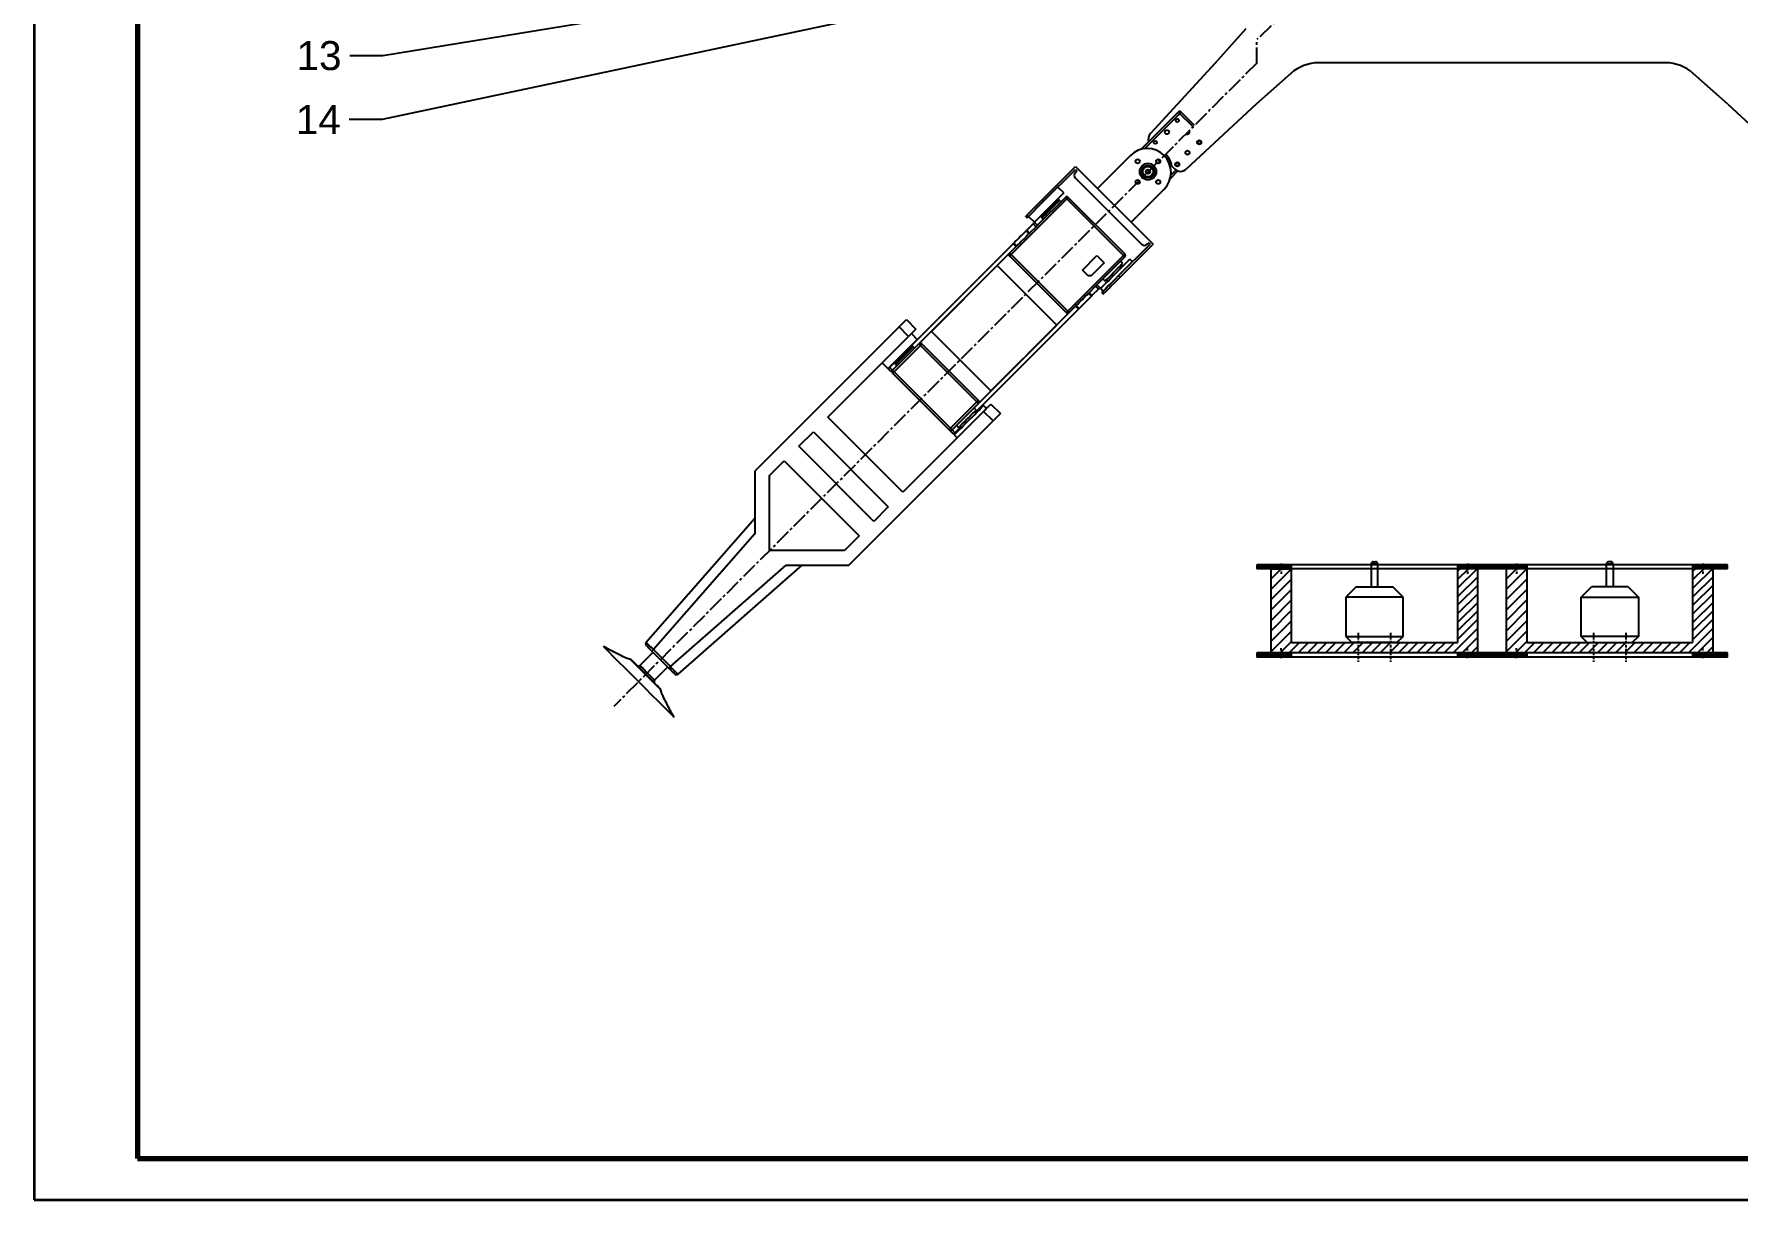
# Model space of a CAD drawing. Header units: millimetres. Extents: x 12 to 853, y 14 to 608.
# Drawn here: x 12 to 423.4, y 13.6 to 294.9 of the extents above; entities that cross this region are included whole.
import ezdxf
from ezdxf import colors
from ezdxf.entities.mleader import LeaderData, LeaderLine
from ezdxf.math import Vec2, Vec3

# ---------------------------------------------------------------- set-up
doc = ezdxf.new("R2010")
doc.units = ezdxf.units.MM
doc.linetypes.add('CENTER2', pattern=[28.575, 19.05, -3.175, 3.175, -3.175])
doc.linetypes.add('HIDDEN2', pattern=[4.7625, 3.175, -1.5875])
for name, color, linetype in [('中心线', 10, 'CENTER2'), ('标注', 255, 'Continuous'), ('虚线', 7, 'HIDDEN2')]:
    doc.layers.add(name, color=color, linetype=linetype)
doc.styles.get("Standard").update_dxf_attribs({"font": 'arial.ttf'})

# ---------------------------------------------------------------- blocks, each defined once
blk = doc.blocks.new('_DotSmall')
at = {"color": 0, "linetype": 'ByBlock', "const_width": 0.5}
blk.add_lwpolyline([(-0.0625, 0, 1), (0.0625, 0, 1)], format="xyb", close=True, dxfattribs=at)

msp = doc.modelspace()

# ---------------------------------------------------------------- linework, layer by layer
at = {"color": 0, "lineweight": 35}
for p, q in [((12.04, 607.56), (12.04, 13.56)), ((12.04, 13.56), (853.04, 13.56))]:
    msp.add_line(p, q, dxfattribs=at)
at = {"color": 0, "lineweight": 70}
for p, q in [((37.04, 597.56), (37.04, 23.56)), ((37.04, 23.56), (843.04, 23.56))]:
    msp.add_line(p, q, dxfattribs=at)
at = {"color": 7, "linetype": 'Continuous', "lineweight": 25}
for p, q in [((297.24, 287.88), (304.7, 296.25)), ((405.96, 287.98), (322.16, 287.98)), ((297.24, 287.88), (281.57, 270.91)), ((315.51, 285.44), (307.14, 277.98)), ((420.98, 277.98), (412.61, 285.44)), ((307.14, 277.98), (290.17, 262.31)), ((420.98, 277.98), (437.95, 262.31)), ((279.27, 267.08), (281.13, 268.95)), ((276.73, 265.61), (268.78, 257.65)), ((255.52, 255), (263.47, 262.96)), ((255.87, 254.65), (263.47, 262.25)), ((263.47, 262.96), (268.78, 257.65)), ((263.47, 262.25), (263.83, 261.89)), ((263.47, 261.54), (263.83, 261.89)), ((263.47, 260.13), (279.38, 244.22)), ((288.21, 261.88), (286.34, 260.01)), ((287.39, 262.37), (286.75, 263.02)), ((261.39, 255.14), (247.95, 241.71)), ((260.65, 256.59), (253.57, 249.52)), ((254.32, 248.78), (261.03, 255.5)), ((260.65, 256.59), (259.23, 258.01)), ((275.04, 241.49), (261.39, 255.14)), ((261.74, 255.5), (275.39, 241.85)), ((276.91, 249.52), (268.78, 257.65)), ((276.91, 249.52), (284.86, 257.48)), ((251.81, 250.58), (255.87, 254.65)), ((255.87, 254.65), (255.52, 255)), ((256.05, 251.99), (256.26, 251.78)), ((258.38, 253.9), (258.17, 254.12)), ((259.97, 254.43), (259.62, 254.79)), ((251.45, 250.93), (251.81, 250.58)), ((252.25, 246.72), (251.55, 247.42)), ((253.26, 249.13), (251.69, 247.57)), ((251.69, 247.57), (252.4, 246.86)), ((252.16, 250.93), (253.57, 249.52)), ((253.96, 248.42), (252.4, 246.86)), ((253.96, 248.42), (253.26, 249.13)), ((253.61, 249.48), (254.32, 248.78)), ((255.38, 250.55), (255.73, 250.19)), ((276.91, 249.52), (282.21, 244.22)), ((248.45, 244.33), (223.41, 219.29)), ((249.16, 243.62), (225.68, 220.14)), ((249.16, 243.62), (248.45, 244.33)), ((248.6, 244.48), (249.31, 243.77)), ((273.9, 236.62), (281.51, 244.22)), ((274.26, 236.26), (282.21, 244.22)), ((281.15, 244.57), (280.8, 244.22)), ((281.15, 244.57), (281.51, 244.22)), ((244.59, 239.05), (228.68, 223.15)), ((258.95, 224.7), (244.59, 239.05)), ((261.25, 227.71), (247.6, 241.35)), ((247.95, 241.71), (261.6, 228.06)), ((261.6, 228.06), (275.04, 241.49)), ((265.14, 237.96), (268.67, 241.49)), ((270.44, 239.73), (267.26, 236.54)), ((268.67, 241.49), (270.44, 239.73)), ((275.39, 241.14), (268.67, 234.42)), ((274.86, 239.55), (274.33, 240.08)), ((274.86, 238.84), (274.51, 239.2)), ((277.26, 239.97), (276.63, 240.61)), ((266.55, 236.54), (265.14, 237.96)), ((267.26, 236.54), (266.55, 236.54)), ((270.09, 235.84), (270.62, 235.31)), ((270.97, 235.66), (271.32, 235.31)), ((273.9, 236.62), (274.26, 236.26)), ((267.32, 231.65), (264.37, 228.71)), ((267.32, 231.65), (266.61, 232.36)), ((268.32, 234.07), (266.76, 232.51)), ((266.76, 232.51), (267.46, 231.8)), ((267.46, 231.8), (267.32, 231.65)), ((269.02, 233.36), (267.46, 231.8)), ((269.02, 233.36), (268.32, 234.07)), ((268.67, 234.42), (269.38, 233.72)), ((269.38, 233.72), (269.02, 233.36)), ((269.56, 233.54), (270.19, 232.9)), ((269.84, 232.55), (270.19, 232.2)), ((264.22, 228.56), (239.33, 203.66)), ((263.52, 229.27), (240.03, 205.79)), ((264.22, 228.56), (263.52, 229.27)), ((263.66, 229.41), (264.37, 228.71)), ((264.37, 228.71), (264.22, 228.56)), ((220.87, 224.24), (186.05, 189.42)), ((223.17, 221.94), (220.87, 224.24)), ((222.64, 226.01), (224.94, 223.71)), ((225.29, 221.24), (223.88, 222.65)), ((228.68, 223.15), (243.04, 208.79)), ((243.04, 208.79), (258.95, 224.7)), ((203.72, 202.5), (223.17, 221.94)), ((219.32, 213.78), (225.68, 220.14)), ((226.03, 219.79), (219.67, 213.42)), ((223.03, 218.55), (222.82, 218.76)), ((224.62, 219.08), (224.27, 219.43)), ((239.68, 206.14), (226.03, 219.79)), ((226.39, 220.14), (240.03, 206.49)), ((216.81, 215.58), (218.22, 214.16)), ((218.96, 213.42), (218.25, 214.13)), ((220.17, 216.04), (218.61, 214.48)), ((218.61, 214.48), (219.32, 213.78)), ((220.02, 215.19), (220.38, 214.84)), ((220.69, 216.64), (220.91, 216.43)), ((232.96, 199.42), (219.32, 213.07)), ((219.67, 213.42), (233.32, 199.78)), ((233.32, 199.78), (239.68, 206.14)), ((240.03, 205.79), (233.67, 199.42)), ((221.83, 184.4), (203.72, 202.5)), ((241.27, 203.84), (221.83, 184.4)), ((239.5, 204.19), (238.97, 204.72)), ((239.5, 203.49), (239.15, 203.84)), ((241.98, 204.55), (241.27, 205.26)), ((243.57, 201.54), (241.27, 203.84)), ((243.04, 205.61), (245.34, 203.31)), ((196.65, 195.43), (200.19, 198.96)), ((200.19, 198.96), (218.29, 180.86)), ((208.74, 166.72), (243.57, 201.54)), ((234.02, 198.36), (233.32, 199.07)), ((233.67, 199.42), (234.38, 198.71)), ((234.2, 198.18), (234.91, 197.48)), ((235.79, 200.13), (234.38, 198.71)), ((234.73, 200.48), (235.26, 199.95)), ((235.61, 200.31), (235.97, 199.95)), ((214.75, 177.32), (196.65, 195.43)), ((186.05, 189.42), (186.05, 174.27)), ((189.58, 188.36), (193.12, 191.89)), ((193.12, 191.89), (211.22, 173.79)), ((189.58, 170.25), (189.58, 188.36)), ((159.78, 148.1), (186.05, 178.07)), ((218.29, 180.86), (214.75, 177.32)), ((186.05, 174.27), (161.58, 146.36)), ((211.22, 173.79), (207.68, 170.25)), ((207.68, 170.25), (189.58, 170.25)), ((165.68, 142.25), (193.6, 166.72)), ((197.4, 166.72), (167.43, 140.46)), ((193.6, 166.72), (208.74, 166.72)), ((420.88, 166.85), (307.24, 166.85)), ((420.88, 165.85), (307.24, 165.85)), ((310.66, 165.85), (310.66, 145.55)), ((334.86, 167.05), (334.86, 161.55)), ((335.36, 167.55), (335.65, 167.55)), ((335.65, 167.55), (335.94, 167.55)), ((336.44, 161.55), (336.44, 167.05)), ((355.8, 148.05), (355.8, 166.85)), ((355.8, 165.85), (355.8, 166.85)), ((360.66, 145.55), (360.66, 165.85)), ((367.48, 165.85), (367.48, 145.55)), ((391.68, 161.55), (391.68, 167.05)), ((392.47, 167.55), (392.18, 167.55)), ((392.76, 167.55), (392.47, 167.55)), ((393.26, 167.05), (393.26, 161.55)), ((417.48, 145.55), (417.48, 165.85)), ((331.22, 161.55), (328.72, 159.05)), ((331.22, 161.55), (335.65, 161.55)), ((335.65, 161.55), (340.07, 161.55)), ((342.57, 159.05), (340.07, 161.55)), ((385.55, 159.05), (388.05, 161.55)), ((392.47, 161.55), (388.05, 161.55)), ((396.9, 161.55), (392.47, 161.55)), ((396.9, 161.55), (399.4, 159.05)), ((328.72, 159.05), (328.72, 149.55)), ((335.65, 159.05), (328.72, 159.05)), ((342.57, 159.05), (335.65, 159.05)), ((342.57, 149.55), (342.57, 159.05)), ((385.55, 149.55), (385.55, 159.05)), ((385.55, 159.05), (392.47, 159.05)), ((392.47, 159.05), (399.4, 159.05)), ((399.4, 159.05), (399.4, 149.55)), ((328.72, 149.55), (330.22, 148.05)), ((328.72, 149.55), (335.65, 149.55)), ((335.65, 149.55), (342.57, 149.55)), ((341.07, 148.05), (342.57, 149.55)), ((387.05, 148.05), (385.55, 149.55)), ((392.47, 149.55), (385.55, 149.55)), ((399.4, 149.55), (392.47, 149.55)), ((399.4, 149.55), (397.9, 148.05)), ((161.51, 145.72), (158.33, 142.53)), ((165.33, 141.9), (161.22, 146)), ((161.58, 146.36), (165.68, 142.25)), ((420.88, 145.55), (307.24, 145.55)), ((420.88, 144.55), (307.24, 144.55)), ((335.65, 148.05), (330.22, 148.05)), ((341.07, 148.05), (335.65, 148.05)), ((355.8, 144.55), (355.8, 145.55)), ((387.05, 148.05), (392.47, 148.05)), ((392.47, 148.05), (397.9, 148.05)), ((161.86, 139), (165.04, 142.18)), ((165.33, 141.9), (165.68, 142.25))]:
    msp.add_line(p, q, dxfattribs=at)
for p, q in [((280.15, 267.25), (288.99, 276.1)), ((281.13, 268.95), (288.28, 276.1)), ((288.28, 276.1), (291.86, 272.52)), ((292.21, 272.88), (288.99, 276.1)), ((286.51, 260.89), (287.72, 262.1)), ((308.24, 165.85), (307.24, 166.85)), ((307.24, 166.85), (307.24, 165.85)), ((307.74, 165.85), (307.24, 166.35)), ((308.74, 165.85), (307.74, 166.85)), ((309.24, 165.85), (308.24, 166.85)), ((309.74, 165.85), (308.74, 166.85)), ((310.24, 165.85), (309.24, 166.85)), ((310.74, 165.85), (309.74, 166.85)), ((311.24, 165.85), (310.24, 166.85)), ((310.66, 165.85), (315.66, 165.85)), ((313.16, 165.85), (310.66, 163.35)), ((315.66, 165.85), (310.66, 160.85)), ((311.74, 165.85), (310.74, 166.85)), ((312.24, 165.85), (311.24, 166.85)), ((312.74, 165.85), (311.74, 166.85)), ((313.24, 165.85), (312.24, 166.85)), ((313.74, 165.85), (312.74, 166.85)), ((314.24, 165.85), (313.24, 166.85)), ((314.74, 165.85), (313.74, 166.85)), ((315.24, 165.85), (314.24, 166.85)), ((315.66, 165.93), (314.74, 166.85)), ((315.66, 166.43), (315.24, 166.85)), ((315.66, 148.05), (315.66, 166.85)), ((334.86, 167.05), (336.44, 167.05)), ((356.8, 165.85), (355.8, 166.85)), ((356.3, 165.85), (355.8, 166.35)), ((360.47, 165.85), (355.8, 161.29)), ((356.24, 165.85), (355.8, 165.42)), ((358.35, 165.85), (355.8, 163.36)), ((357.3, 165.85), (356.3, 166.85)), ((357.8, 165.85), (356.8, 166.85)), ((358.3, 165.85), (357.3, 166.85)), ((358.8, 165.85), (357.8, 166.85)), ((359.3, 165.85), (358.3, 166.85)), ((359.8, 165.85), (358.8, 166.85)), ((360.3, 165.85), (359.3, 166.85)), ((360.8, 165.85), (359.8, 166.85)), ((361.3, 165.85), (360.3, 166.85)), ((361.8, 165.85), (360.8, 166.85)), ((362.3, 165.85), (361.3, 166.85)), ((362.8, 165.85), (361.8, 166.85)), ((363.3, 165.85), (362.3, 166.85)), ((363.8, 165.85), (362.8, 166.85)), ((364.3, 165.85), (363.3, 166.85)), ((364.8, 165.85), (363.8, 166.85)), ((365.3, 165.85), (364.3, 166.85)), ((365.8, 165.85), (364.8, 166.85)), ((366.3, 165.85), (365.3, 166.85)), ((366.8, 165.85), (365.8, 166.85)), ((367.3, 165.85), (366.3, 166.85)), ((367.8, 165.85), (366.8, 166.85)), ((368.3, 165.85), (367.3, 166.85)), ((369.98, 165.85), (367.48, 163.35)), ((372.48, 165.85), (367.48, 160.85)), ((368.8, 165.85), (367.8, 166.85)), ((369.3, 165.85), (368.3, 166.85)), ((369.8, 165.85), (368.8, 166.85)), ((370.3, 165.85), (369.3, 166.85)), ((370.8, 165.85), (369.8, 166.85)), ((371.3, 165.85), (370.3, 166.85)), ((371.8, 165.85), (370.8, 166.85)), ((372.3, 165.85), (371.3, 166.85)), ((372.48, 166.17), (371.8, 166.85)), ((372.48, 166.67), (372.3, 166.85)), ((372.48, 166.85), (372.48, 148.05)), ((372.48, 166.85), (372.48, 165.85)), ((391.68, 167.05), (393.26, 167.05)), ((413.46, 165.85), (412.46, 166.85)), ((412.96, 165.85), (412.46, 166.35)), ((412.48, 166.85), (412.48, 148.05)), ((417.29, 165.85), (412.62, 161.29)), ((415.18, 165.85), (412.62, 163.36)), ((413.06, 165.85), (412.62, 165.42)), ((413.96, 165.85), (412.96, 166.85)), ((414.46, 165.85), (413.46, 166.85)), ((414.96, 165.85), (413.96, 166.85)), ((415.46, 165.85), (414.46, 166.85)), ((415.96, 165.85), (414.96, 166.85)), ((416.46, 165.85), (415.46, 166.85)), ((416.96, 165.85), (415.96, 166.85)), ((417.46, 165.85), (416.46, 166.85)), ((417.96, 165.85), (416.96, 166.85)), ((418.46, 165.85), (417.46, 166.85)), ((418.96, 165.85), (417.96, 166.85)), ((419.46, 165.85), (418.46, 166.85)), ((419.96, 165.85), (418.96, 166.85)), ((420.46, 165.85), (419.46, 166.85)), ((420.88, 165.93), (419.96, 166.85)), ((420.88, 166.43), (420.46, 166.85)), ((420.88, 165.85), (420.88, 166.85)), ((315.66, 163.35), (310.66, 158.35)), ((315.66, 160.85), (310.66, 155.85)), ((360.66, 163.96), (355.8, 159.22)), ((360.66, 161.9), (355.8, 157.16)), ((372.48, 163.35), (367.48, 158.35)), ((372.48, 160.85), (367.48, 155.85)), ((417.48, 163.96), (412.62, 159.22)), ((417.48, 161.9), (412.62, 157.16)), ((315.66, 158.35), (310.66, 153.35)), ((360.66, 159.83), (355.8, 155.09)), ((360.66, 157.76), (355.8, 153.02)), ((372.48, 158.35), (367.48, 153.35)), ((417.48, 159.83), (412.62, 155.09)), ((417.48, 157.76), (412.62, 153.02)), ((315.66, 155.85), (310.66, 150.85)), ((315.66, 153.35), (310.66, 148.35)), ((360.66, 155.7), (355.8, 150.96)), ((360.66, 153.75), (355.8, 148.89)), ((372.48, 155.85), (367.48, 150.85)), ((372.48, 153.35), (367.48, 148.35)), ((417.48, 155.7), (412.62, 150.96)), ((417.48, 153.75), (412.62, 148.89)), ((315.66, 150.85), (310.66, 145.85)), ((315.66, 148.35), (312.86, 145.55)), ((360.66, 151.55), (354.66, 145.55)), ((360.66, 149.35), (356.86, 145.55)), ((372.48, 150.85), (367.48, 145.85)), ((372.48, 148.35), (369.68, 145.55)), ((417.48, 151.55), (411.48, 145.55)), ((417.48, 149.35), (413.68, 145.55)), ((308.24, 144.55), (307.24, 145.55)), ((307.24, 145.55), (307.24, 144.55)), ((307.74, 144.55), (307.24, 145.05)), ((308.74, 144.55), (307.74, 145.55)), ((309.24, 144.55), (308.24, 145.55)), ((309.74, 144.55), (308.74, 145.55)), ((310.24, 144.55), (309.24, 145.55)), ((310.74, 144.55), (309.74, 145.55)), ((311.24, 144.55), (310.24, 145.55)), ((311.74, 144.55), (310.74, 145.55)), ((312.24, 144.55), (311.24, 145.55)), ((312.74, 144.55), (311.74, 145.55)), ((313.24, 144.55), (312.24, 145.55)), ((313.74, 144.55), (312.74, 145.55)), ((314.24, 144.55), (313.24, 145.55)), ((314.74, 144.55), (313.74, 145.55)), ((315.24, 144.55), (314.24, 145.55)), ((315.66, 144.63), (314.74, 145.55)), ((317.56, 148.05), (315.06, 145.55)), ((315.66, 145.13), (315.24, 145.55)), ((315.66, 148.05), (355.8, 148.05)), ((315.66, 144.55), (315.66, 145.55)), ((319.76, 148.05), (317.26, 145.55)), ((321.96, 148.05), (319.46, 145.55)), ((324.16, 148.05), (321.66, 145.55)), ((326.36, 148.05), (323.86, 145.55)), ((328.56, 148.05), (326.06, 145.55)), ((330.76, 148.05), (328.26, 145.55)), ((332.96, 148.05), (330.46, 145.55)), ((335.16, 148.05), (332.66, 145.55)), ((337.36, 148.05), (334.86, 145.55)), ((339.56, 148.05), (337.06, 145.55)), ((341.76, 148.05), (339.26, 145.55)), ((343.96, 148.05), (341.46, 145.55)), ((346.16, 148.05), (343.66, 145.55)), ((348.36, 148.05), (345.86, 145.55)), ((350.56, 148.05), (348.06, 145.55)), ((352.82, 148.05), (350.26, 145.55)), ((354.96, 148.05), (352.46, 145.55)), ((356.8, 144.55), (355.8, 145.55)), ((356.3, 144.55), (355.8, 145.05)), ((357.3, 144.55), (356.3, 145.55)), ((357.8, 144.55), (356.8, 145.55)), ((358.3, 144.55), (357.3, 145.55)), ((358.8, 144.55), (357.8, 145.55)), ((359.3, 144.55), (358.3, 145.55)), ((359.8, 144.55), (358.8, 145.55)), ((360.66, 147.15), (359.06, 145.55)), ((360.3, 144.55), (359.3, 145.55)), ((360.8, 144.55), (359.8, 145.55)), ((361.3, 144.55), (360.3, 145.55)), ((361.8, 144.55), (360.8, 145.55)), ((362.3, 144.55), (361.3, 145.55)), ((362.8, 144.55), (361.8, 145.55)), ((363.3, 144.55), (362.3, 145.55)), ((363.8, 144.55), (362.8, 145.55)), ((364.3, 144.55), (363.3, 145.55)), ((364.8, 144.55), (363.8, 145.55)), ((365.3, 144.55), (364.3, 145.55)), ((365.8, 144.55), (364.8, 145.55)), ((366.3, 144.55), (365.3, 145.55)), ((366.8, 144.55), (365.8, 145.55)), ((367.3, 144.55), (366.3, 145.55)), ((367.8, 144.55), (366.8, 145.55)), ((368.3, 144.55), (367.3, 145.55)), ((368.8, 144.55), (367.8, 145.55)), ((369.3, 144.55), (368.3, 145.55)), ((369.8, 144.55), (368.8, 145.55)), ((370.3, 144.55), (369.3, 145.55)), ((370.8, 144.55), (369.8, 145.55)), ((371.3, 144.55), (370.3, 145.55)), ((371.8, 144.55), (370.8, 145.55)), ((372.3, 144.55), (371.3, 145.55)), ((372.48, 144.87), (371.8, 145.55)), ((374.38, 148.05), (371.88, 145.55)), ((372.48, 145.37), (372.3, 145.55)), ((372.48, 148.05), (412.48, 148.05)), ((372.48, 145.55), (372.48, 144.55)), ((376.58, 148.05), (374.08, 145.55)), ((378.78, 148.05), (376.28, 145.55)), ((380.98, 148.05), (378.48, 145.55)), ((383.18, 148.05), (380.68, 145.55)), ((385.38, 148.05), (382.88, 145.55)), ((387.58, 148.05), (385.08, 145.55)), ((389.78, 148.05), (387.28, 145.55)), ((391.98, 148.05), (389.48, 145.55)), ((394.18, 148.05), (391.68, 145.55)), ((396.38, 148.05), (393.88, 145.55)), ((398.58, 148.05), (396.08, 145.55)), ((400.78, 148.05), (398.28, 145.55)), ((402.98, 148.05), (400.48, 145.55)), ((405.18, 148.05), (402.68, 145.55)), ((407.38, 148.05), (404.88, 145.55)), ((409.64, 148.05), (407.08, 145.55)), ((411.78, 148.05), (409.28, 145.55)), ((413.46, 144.55), (412.46, 145.55)), ((412.46, 145.55), (412.46, 144.55)), ((412.96, 144.55), (412.46, 145.05)), ((413.96, 144.55), (412.96, 145.55)), ((414.46, 144.55), (413.46, 145.55)), ((414.96, 144.55), (413.96, 145.55)), ((415.46, 144.55), (414.46, 145.55)), ((415.96, 144.55), (414.96, 145.55)), ((416.46, 144.55), (415.46, 145.55)), ((417.48, 147.15), (415.88, 145.55)), ((416.96, 144.55), (415.96, 145.55)), ((417.46, 144.55), (416.46, 145.55)), ((417.96, 144.55), (416.96, 145.55)), ((418.46, 144.55), (417.46, 145.55)), ((418.96, 144.55), (417.96, 145.55)), ((419.46, 144.55), (418.46, 145.55)), ((419.96, 144.55), (418.96, 145.55)), ((420.46, 144.55), (419.46, 145.55)), ((420.88, 144.63), (419.96, 145.55)), ((420.88, 145.13), (420.46, 145.55)), ((420.88, 144.55), (420.88, 145.55))]:
    msp.add_line(p, q)
at = {"color": 8, "linetype": 'Continuous', "lineweight": 25}
for p, q in [((223.44, 218.96), (223.26, 219.14)), ((223.41, 219.29), (223.59, 219.11)), ((220.35, 215.87), (220.17, 216.04)), ((220.32, 216.19), (220.49, 216.02)), ((163.31, 136.74), (156.07, 143.98))]:
    msp.add_line(p, q, dxfattribs=at)
at = {"color": 7, "linetype": 'Continuous', "lineweight": 25, "flags": 128}
for points in [[(261.39, 255.14), (261.32, 255.21), (261.25, 255.28), (261.19, 255.34), (261.14, 255.39), (261.09, 255.44), (261.06, 255.47), (261.04, 255.49), (261.03, 255.5)], [(261.39, 255.14), (261.46, 255.21), (261.52, 255.28), (261.58, 255.34), (261.64, 255.39), (261.68, 255.44), (261.71, 255.47), (261.73, 255.49), (261.74, 255.5)], [(251.45, 250.93), (251.47, 250.95), (251.61, 251.09), (251.88, 251.36), (252.27, 251.76), (252.78, 252.26), (253.38, 252.86), (254.05, 253.53), (254.77, 254.25), (255.52, 255)], [(255.38, 250.9), (255.44, 250.97), (255.64, 251.16), (255.95, 251.47), (256.35, 251.87), (256.82, 252.34), (257.32, 252.84), (257.83, 253.35), (258.29, 253.82), (258.7, 254.22), (259.01, 254.53), (259.2, 254.72), (259.27, 254.79), (259.27, 254.79)], [(248.6, 244.48), (248.95, 244.83), (249.32, 245.2), (249.7, 245.57), (250.07, 245.95), (250.45, 246.33), (250.83, 246.7), (251.19, 247.07), (251.55, 247.42)], [(251.55, 247.42), (251.56, 247.44), (251.58, 247.46), (251.6, 247.48), (251.62, 247.49), (251.64, 247.51), (251.66, 247.53), (251.68, 247.55), (251.69, 247.57)], [(252.4, 246.86), (252.38, 246.84), (252.36, 246.82), (252.35, 246.81), (252.33, 246.79), (252.31, 246.77), (252.29, 246.75), (252.27, 246.73), (252.25, 246.72)], [(253.26, 249.13), (253.33, 249.2), (253.39, 249.27), (253.45, 249.33), (253.51, 249.38), (253.55, 249.43), (253.58, 249.46), (253.6, 249.48), (253.61, 249.48)], [(254.32, 248.78), (254.31, 248.77), (254.29, 248.75), (254.26, 248.72), (254.21, 248.67), (254.16, 248.62), (254.1, 248.56), (254.03, 248.49), (253.96, 248.42)], [(248.45, 244.33), (248.47, 244.35), (248.49, 244.37), (248.51, 244.39), (248.53, 244.4), (248.55, 244.42), (248.57, 244.44), (248.58, 244.46), (248.6, 244.48)], [(249.31, 243.77), (249.29, 243.75), (249.27, 243.73), (249.26, 243.72), (249.24, 243.7), (249.22, 243.68), (249.2, 243.66), (249.18, 243.64), (249.16, 243.62)], [(252.25, 246.72), (251.9, 246.36), (251.54, 246), (251.16, 245.62), (250.78, 245.24), (250.4, 244.86), (250.03, 244.49), (249.66, 244.12), (249.31, 243.77)], [(247.95, 241.71), (247.88, 241.78), (247.82, 241.84), (247.76, 241.9), (247.7, 241.96), (247.66, 242), (247.63, 242.03), (247.61, 242.05), (247.6, 242.06)], [(247.6, 241.35), (247.61, 241.36), (247.63, 241.38), (247.66, 241.41), (247.7, 241.46), (247.76, 241.51), (247.82, 241.57), (247.88, 241.64), (247.95, 241.71)], [(269.56, 233.54), (269.57, 233.56), (269.7, 233.69), (269.95, 233.94), (270.32, 234.3), (270.79, 234.77), (271.33, 235.32), (271.95, 235.93), (272.6, 236.59), (273.27, 237.26), (273.94, 237.92), (274.57, 238.56), (275.15, 239.14), (275.66, 239.64), (276.07, 240.06), (276.38, 240.36), (276.56, 240.55), (276.63, 240.61)], [(270.62, 235.31), (270.68, 235.37), (270.88, 235.57), (271.19, 235.88), (271.6, 236.29), (272.08, 236.77), (272.6, 237.3), (273.13, 237.83), (273.64, 238.33), (274.09, 238.78), (274.45, 239.14), (274.71, 239.4), (274.84, 239.53), (274.86, 239.55)], [(275.04, 241.49), (275.1, 241.56), (275.17, 241.63), (275.23, 241.69), (275.29, 241.74), (275.33, 241.79), (275.36, 241.82), (275.38, 241.84), (275.39, 241.85)], [(275.39, 241.14), (275.38, 241.15), (275.36, 241.17), (275.33, 241.2), (275.29, 241.24), (275.23, 241.3), (275.17, 241.36), (275.1, 241.43), (275.04, 241.49)], [(269.84, 232.55), (269.86, 232.57), (269.99, 232.7), (270.26, 232.98), (270.66, 233.37), (271.16, 233.88), (271.76, 234.48), (272.44, 235.15), (273.16, 235.87), (273.9, 236.62)], [(270.19, 232.2), (270.21, 232.21), (270.35, 232.35), (270.62, 232.62), (271.01, 233.02), (271.52, 233.52), (272.12, 234.12), (272.79, 234.79), (273.51, 235.51), (274.26, 236.26)], [(263.66, 229.41), (264.02, 229.77), (264.38, 230.13), (264.76, 230.51), (265.14, 230.89), (265.51, 231.27), (265.89, 231.64), (266.26, 232.01), (266.61, 232.36)], [(266.61, 232.36), (266.63, 232.38), (266.64, 232.4), (266.66, 232.41), (266.68, 232.43), (266.7, 232.45), (266.72, 232.47), (266.74, 232.49), (266.76, 232.51)], [(268.32, 234.07), (268.39, 234.14), (268.45, 234.21), (268.51, 234.27), (268.57, 234.32), (268.61, 234.36), (268.64, 234.4), (268.66, 234.42), (268.67, 234.42)], [(261.25, 227.71), (261.25, 227.71), (261.27, 227.73), (261.31, 227.77), (261.35, 227.81), (261.4, 227.86), (261.47, 227.92), (261.53, 227.99), (261.6, 228.06)], [(261.95, 227.71), (261.95, 227.71), (261.93, 227.73), (261.89, 227.77), (261.85, 227.81), (261.8, 227.86), (261.74, 227.92), (261.67, 227.99), (261.6, 228.06)], [(263.52, 229.27), (263.53, 229.29), (263.55, 229.31), (263.57, 229.32), (263.59, 229.34), (263.61, 229.36), (263.63, 229.38), (263.65, 229.4), (263.66, 229.41)], [(220.87, 224.24), (221.22, 224.59), (221.55, 224.92), (221.85, 225.22), (222.12, 225.49), (222.34, 225.71), (222.5, 225.87), (222.6, 225.97), (222.64, 226.01)], [(224.94, 223.71), (224.9, 223.68), (224.8, 223.58), (224.64, 223.41), (224.42, 223.19), (224.15, 222.93), (223.85, 222.62), (223.51, 222.29), (223.17, 221.94)], [(224.08, 220.03), (223.53, 219.48), (222.92, 218.87), (222.27, 218.22), (221.6, 217.55), (220.93, 216.88), (220.3, 216.24), (219.72, 215.66), (219.21, 215.15), (218.79, 214.73), (218.48, 214.42), (218.29, 214.23), (218.22, 214.16), (218.22, 214.16)], [(220.02, 215.54), (220.09, 215.61), (220.28, 215.8), (220.59, 216.11), (220.99, 216.52), (221.46, 216.98), (221.97, 217.49), (222.47, 217.99), (222.94, 218.46), (223.34, 218.86), (223.65, 219.17), (223.85, 219.37), (223.91, 219.43), (223.91, 219.43)], [(223.26, 219.14), (222.91, 218.78), (222.85, 218.73)], [(223.26, 219.14), (223.28, 219.16), (223.3, 219.17), (223.32, 219.19), (223.34, 219.21), (223.35, 219.23), (223.37, 219.25), (223.39, 219.27), (223.41, 219.29)], [(225.29, 221.24), (225.28, 221.22), (225.15, 221.1), (224.9, 220.85), (224.54, 220.49), (224.08, 220.03)], [(225.68, 220.14), (225.69, 220.13), (225.71, 220.11), (225.74, 220.08), (225.78, 220.04), (225.84, 219.98), (225.9, 219.92), (225.96, 219.86), (226.03, 219.79)], [(226.03, 219.79), (226.1, 219.86), (226.17, 219.92), (226.23, 219.98), (226.28, 220.04), (226.33, 220.08), (226.36, 220.11), (226.38, 220.13), (226.39, 220.14)], [(218.25, 214.13), (218.26, 214.14), (218.28, 214.16), (218.31, 214.19), (218.36, 214.23), (218.41, 214.29), (218.47, 214.35), (218.54, 214.41), (218.61, 214.48)], [(220.17, 216.04), (220.19, 216.06), (220.21, 216.08), (220.23, 216.1), (220.25, 216.12), (220.26, 216.14), (220.28, 216.16), (220.3, 216.17), (220.32, 216.19)], [(220.73, 216.6), (220.67, 216.55), (220.32, 216.19)], [(219.32, 213.78), (219.25, 213.71), (219.18, 213.64), (219.12, 213.58), (219.07, 213.53), (219.02, 213.48), (218.99, 213.45), (218.97, 213.43), (218.96, 213.42)], [(219.67, 213.42), (219.6, 213.49), (219.53, 213.56), (219.47, 213.62), (219.42, 213.67), (219.37, 213.72), (219.34, 213.75), (219.32, 213.77), (219.32, 213.78)], [(219.32, 213.07), (219.32, 213.08), (219.34, 213.1), (219.37, 213.13), (219.42, 213.17), (219.47, 213.23), (219.53, 213.29), (219.6, 213.35), (219.67, 213.42)], [(239.68, 206.14), (239.75, 206.21), (239.82, 206.27), (239.88, 206.34), (239.93, 206.39), (239.97, 206.43), (240.01, 206.47), (240.03, 206.49), (240.03, 206.49)], [(239.68, 206.14), (239.75, 206.07), (239.82, 206), (239.88, 205.94), (239.93, 205.89), (239.97, 205.85), (240.01, 205.81), (240.03, 205.79), (240.03, 205.79)], [(234.2, 198.18), (234.2, 198.19), (234.3, 198.29), (234.53, 198.51), (234.86, 198.85), (235.31, 199.29), (235.84, 199.82), (236.43, 200.42), (237.08, 201.06), (237.75, 201.73), (238.42, 202.4), (239.06, 203.05), (239.66, 203.64), (240.19, 204.17), (240.62, 204.61), (240.96, 204.94), (241.17, 205.16), (241.27, 205.25), (241.27, 205.26)], [(235.26, 199.95), (235.3, 199.99), (235.46, 200.15), (235.75, 200.44), (236.14, 200.83), (236.6, 201.29), (237.12, 201.81), (237.65, 202.34), (238.16, 202.85), (238.63, 203.32), (239.02, 203.71), (239.3, 203.99), (239.47, 204.16), (239.5, 204.19)], [(241.27, 203.84), (241.62, 204.19), (241.95, 204.52), (242.25, 204.82), (242.52, 205.09), (242.74, 205.31), (242.9, 205.47), (243, 205.57), (243.04, 205.61)], [(245.34, 203.31), (245.3, 203.28), (245.2, 203.18), (245.04, 203.01), (244.82, 202.79), (244.55, 202.53), (244.25, 202.22), (243.91, 201.89), (243.57, 201.54)], [(232.96, 199.42), (232.97, 199.43), (232.99, 199.45), (233.02, 199.48), (233.07, 199.53), (233.12, 199.58), (233.18, 199.64), (233.25, 199.71), (233.32, 199.78)], [(233.67, 199.42), (233.66, 199.43), (233.64, 199.45), (233.61, 199.48), (233.57, 199.53), (233.51, 199.58), (233.45, 199.64), (233.39, 199.71), (233.32, 199.78)], [(233.32, 199.07), (233.32, 199.07), (233.34, 199.09), (233.38, 199.13), (233.42, 199.17), (233.47, 199.23), (233.53, 199.29), (233.6, 199.35), (233.67, 199.42)], [(234.38, 198.71), (234.31, 198.65), (234.24, 198.58), (234.18, 198.52), (234.13, 198.46), (234.08, 198.42), (234.05, 198.39), (234.03, 198.37), (234.02, 198.36)], [(159.78, 148.1), (159.82, 148.07), (159.92, 147.97), (160.09, 147.81), (160.31, 147.59), (160.58, 147.33), (160.89, 147.02), (161.23, 146.7), (161.58, 146.36)], [(166.46, 130.16), (166.47, 130.15), (166.3, 130.32), (165.82, 130.8), (165.03, 131.58), (163.98, 132.64), (162.69, 133.93), (161.22, 135.4), (159.63, 136.99), (157.97, 138.65), (156.32, 140.3), (154.72, 141.9), (153.26, 143.36), (151.97, 144.65), (150.91, 145.71), (150.13, 146.49), (149.64, 146.97), (149.49, 147.13)], [(161.22, 146), (160.98, 146.25), (160.74, 146.49), (160.52, 146.71), (160.31, 146.91), (160.14, 147.09), (160, 147.23), (159.89, 147.33), (159.83, 147.4), (159.81, 147.42)], [(161.22, 146), (161.23, 146.01), (161.25, 146.03), (161.28, 146.06), (161.33, 146.11), (161.38, 146.16), (161.44, 146.22), (161.51, 146.29), (161.58, 146.36)], [(156.31, 143.84), (156.35, 143.81), (156.5, 143.65), (156.77, 143.38), (157.15, 143.01), (157.62, 142.53), (158.17, 141.99), (158.78, 141.38), (159.42, 140.74), (160.07, 140.09), (160.71, 139.45), (161.31, 138.84), (161.86, 138.29), (162.33, 137.82), (162.71, 137.44), (162.98, 137.17), (163.14, 137.02), (163.17, 136.98)], [(166.75, 140.48), (166.72, 140.51), (166.64, 140.59), (166.51, 140.72), (166.33, 140.89), (166.12, 141.11), (165.87, 141.35), (165.61, 141.62), (165.33, 141.9)], [(165.68, 142.25), (166.02, 141.9), (166.35, 141.56), (166.65, 141.25), (166.92, 140.98), (167.14, 140.76), (167.3, 140.59), (167.4, 140.49), (167.43, 140.46)]]:
    msp.add_lwpolyline(points, dxfattribs=at)
at = {"color": 8, "linetype": 'Continuous', "lineweight": 25, "flags": 128}
for points in [[(259.62, 254.79), (259.6, 254.77), (259.47, 254.64), (259.22, 254.38), (258.85, 254.02), (258.4, 253.57), (257.9, 253.06), (257.37, 252.53), (256.84, 252.01), (256.36, 251.53), (255.95, 251.12), (255.64, 250.81), (255.44, 250.61), (255.38, 250.55)], [(224.27, 219.43), (224.23, 219.4), (224.06, 219.23), (223.78, 218.95), (223.39, 218.56), (222.92, 218.09), (222.41, 217.58), (221.88, 217.05), (221.36, 216.53), (220.9, 216.06), (220.51, 215.68), (220.22, 215.39), (220.06, 215.23), (220.02, 215.19)], [(158.33, 142.53), (158.33, 142.53), (158.43, 142.43), (158.65, 142.21), (158.98, 141.88), (159.39, 141.47), (159.85, 141.01), (160.34, 140.53), (160.8, 140.06), (161.21, 139.65), (161.54, 139.32), (161.76, 139.1), (161.86, 139), (161.86, 139)]]:
    msp.add_lwpolyline(points, dxfattribs=at)
at = {"color": 7, "linetype": 'Continuous'}
for centre in [(285.57, 271.26), (290.52, 266.31), (280.98, 261.72)]:
    msp.add_circle(centre, 0.5, dxfattribs=at)
at = {"color": 7, "linetype": 'Continuous', "lineweight": 25}
for centre, radius in [((288.05, 274.09), 0.4), ((282.74, 268.79), 0.4), ((293.35, 268.79), 0.4), ((278.5, 264.19), 0.5), ((280.98, 261.72), 2), ((283.45, 264.19), 0.5), ((288.05, 263.49), 0.4), ((290.52, 266.31), 0.5), ((278.5, 259.24), 0.5), ((280.98, 261.72), 1.5), ((280.98, 261.72), 1.25), ((283.45, 259.24), 0.5)]:
    msp.add_circle(centre, radius, dxfattribs=at)
for centre in [(293.35, 268.79), (288.05, 263.49)]:
    msp.add_circle(centre, 0.5)
for centre, radius, start, end in [((322.16, 277.98), 10, 90, 131.7268), ((405.96, 277.98), 10, 48.2732, 90), ((290.52, 271.26), 0.5, 231.6396, 38.3556), ((283.04, 269.55), 2, 137.2906, 197.5613), ((283.04, 269.55), 2, 137.2906, 197.5613), ((280.8, 261.54), 5.75, 315, 135), ((281.33, 262.07), 5.5, 9.9032, 44.4008), ((264.18, 260.83), 1, 135, 225), ((288.81, 263.78), 2, 225, 312.7094), ((288.81, 263.78), 2, 252.4388, 312.7094), ((261.39, 255.14), 0.5, 45, 135), ((259.44, 254.61), 0.25, 45, 135), ((255.55, 250.72), 0.25, 135, 225), ((280.09, 244.92), 1, 225, 315), ((247.95, 241.71), 0.5, 135, 225), ((275.04, 241.49), 0.5, 315, 45), ((261.6, 228.06), 0.5, 225, 315), ((224.09, 219.26), 0.25, 45, 135), ((226.03, 219.79), 0.5, 45, 135), ((220.2, 215.37), 0.25, 135, 225), ((219.67, 213.42), 0.5, 135, 225), ((239.68, 206.14), 0.5, 315, 45), ((233.32, 199.78), 0.5, 225, 315), ((335.36, 167.05), 0.5, 90, 180), ((335.94, 167.05), 0.5, 0, 90), ((392.18, 167.05), 0.5, 90, 180), ((392.76, 167.05), 0.5, 0, 90), ((160.16, 147.77), 0.5, 138.7692, 225), ((155.96, 143.49), 0.5, 45, 76.9398), ((157.97, 142.89), 0.5, 225, 315), ((167.1, 140.83), 0.5, 225, 311.2308), ((162.22, 138.65), 0.5, 135, 225), ((162.82, 136.63), 0.5, 13.0602, 45)]:
    msp.add_arc(centre, radius, start, end, dxfattribs=at)
msp.add_arc((288.64, 275.74), 0.5, 45, 135)
at = {"color": 7, "linetype": 'Continuous'}
msp.add_arc((290.52, 271.26), 0.5, 231.6396, 38.3556, dxfattribs=at)
at = {"color": 7, "linetype": 'Continuous', "lineweight": 25}
for points, knots in [([(156.07, 143.98), (155.71, 144.09), (154.84, 144.37), (153.39, 145.08), (151.55, 146.02), (150.21, 146.74), (149.48, 147.14)], [0, 0, 0, 0, 0.15308, 0.376176, 0.661043, 1, 1, 1, 1]), ([(166.47, 130.15), (166.19, 130.66), (165.62, 131.72), (164.76, 133.36), (164.04, 134.81), (163.54, 135.95), (163.38, 136.49), (163.31, 136.74)], [0, 0, 0, 0, 0.23283, 0.491452, 0.75846, 0.885332, 1, 1, 1, 1])]:
    msp.add_open_spline(points, degree=3, knots=knots, dxfattribs=at)
at = {"layer": '中心线', "linetype": 'CENTER2', "ltscale": 0.2}
for p, q in [((335.65, 320.48), (307.24, 293.58)), ((307.24, 287.9), (307.24, 293.58)), ((307.24, 287.9), (151.99, 132.66))]:
    msp.add_line(p, q, dxfattribs=at)
at = {"layer": '虚线', "ltscale": 0.2}
for p, q in [((313.16, 167.13), (313.16, 164.65)), ((358.14, 167.13), (358.14, 164.65)), ((369.98, 167.13), (369.98, 164.65)), ((414.96, 167.13), (414.96, 164.65)), ((339.57, 150.4), (339.57, 143.42)), ((388.55, 150.4), (388.55, 143.42)), ((396.39, 150.4), (396.39, 143.42)), ((313.16, 144.27), (313.16, 146.74)), ((358.14, 144.27), (358.14, 146.74)), ((369.98, 144.27), (369.98, 146.74)), ((414.96, 144.27), (414.96, 146.74))]:
    msp.add_line(p, q, dxfattribs=at)
at = {"layer": '虚线', "linetype": 'HIDDEN2', "ltscale": 0.2}
msp.add_line((331.73, 150.4), (331.73, 143.42), dxfattribs=at)

# ---------------------------------------------------------------- leaders
at = {"layer": '标注'}
ml = msp.add_multileader_mtext('Standard', dxfattribs=at)
ml.set_content('14', color=256)
ml.set_leader_properties()
ml.set_arrow_properties(name='DOTSMALL')
ml.build(insert=Vec2(0, 0))
ctx = ml.context
ctx.base_point, ctx.char_height, ctx.plane_origin = Vec3(74.76, 274.3), 7, Vec3(330.57, 324)
ctx.text_align_type = 2
notes = []
notes.append((ctx, [(0, (1, 1, 0), (96.1, 274.3), (-1, 0), 8, [(0, [(330.57, 324)], 0, [])])]))
ctx.mtext.insert, ctx.mtext.alignment, ctx.mtext.flow_direction = Vec3(86.1, 277.8), 3, 5
ml = msp.add_multileader_mtext('Standard', dxfattribs=at)
ml.set_content('13', color=256)
ml.set_leader_properties()
ml.set_arrow_properties(name='DOTSMALL')
ml.build(insert=Vec2(0, 0))
ctx = ml.context
ctx.base_point, ctx.char_height, ctx.plane_origin = Vec3(74.9, 289.67), 7, Vec3(320.36, 326.28)
ctx.text_align_type = 2
notes.append((ctx, [(0, (1, 1, 0), (96.27, 289.67), (-1, 0), 8, [(0, [(320.36, 326.28)], 0, [])])]))
ctx.mtext.insert, ctx.mtext.alignment, ctx.mtext.flow_direction = Vec3(86.27, 293.23), 3, 5
for ctx, leaders in notes:
    for number, flags, end, landing, length, lines in leaders:
        leader = LeaderData()
        leader.index, (leader.has_last_leader_line, leader.has_dogleg_vector, leader.attachment_direction) = number, flags
        leader.last_leader_point, leader.dogleg_vector, leader.dogleg_length = Vec3(end), Vec3(landing), length
        for number, points, colour, breaks in lines:
            line = LeaderLine()
            line.index, line.vertices, line.color, line.breaks = number, Vec3.list(points), colors.encode_raw_color(colour), breaks
            leader.lines.append(line)
        ctx.leaders.append(leader)

doc.saveas('drawing.dxf')
